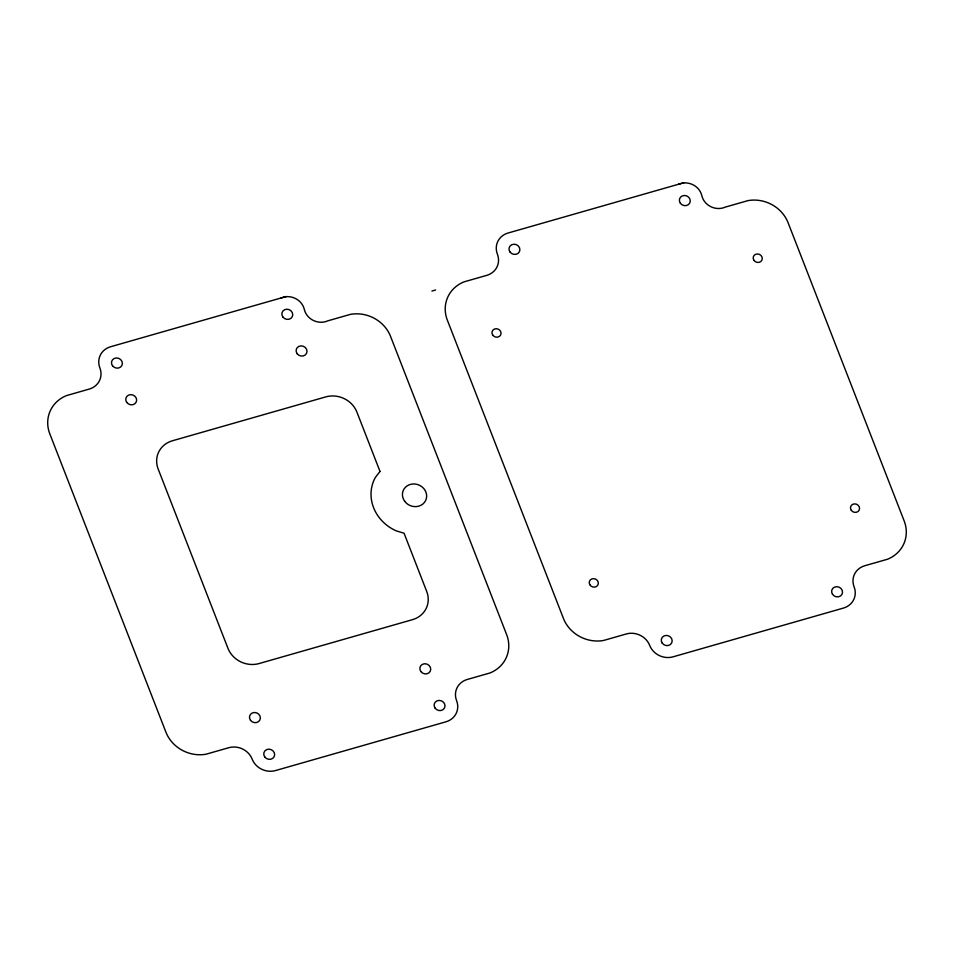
<?xml version="1.0" encoding="UTF-8"?>
<svg xmlns="http://www.w3.org/2000/svg" width="954" height="954" viewBox="0 0 954 954"><rect width="100%" height="100%" fill="white"/><g stroke="black" fill="none" stroke-linecap="round" stroke-linejoin="round"><path stroke-width="1.43" d="M280.941 298.018L286.343 296.467M678.461 184.277L683.851 182.727M284.924 296.873L110.581 346.755A18.412 16.767 22.4 0 0 99.884 367.934A18.412 16.767 22.4 0 1 89.199 389.101L66.482 395.6A34.237 31.184 22.4 0 0 49.823 433.879L165.936 732.183A34.237 31.184 22.4 0 0 206.064 754.209L228.781 747.709A18.412 16.767 22.4 0 1 252.154 759.134A18.412 16.767 22.4 0 0 275.539 770.558L445.9 721.82A18.412 16.767 22.4 0 0 456.596 700.641A18.412 16.767 22.4 0 1 467.293 679.463L489.998 672.964A34.237 31.184 22.4 0 0 506.657 634.684L390.556 336.392A34.237 31.184 22.4 0 0 350.416 314.367L327.711 320.866A16.266 14.823 22.4 0 1 304.326 309.442A16.266 14.823 22.4 0 0 285.604 296.742M682.444 183.132L508.1 233.014A18.412 16.767 22.4 0 0 497.404 254.193A18.412 16.767 22.4 0 1 486.707 275.372L464.002 281.871A34.237 31.184 22.4 0 0 447.343 320.15L563.444 618.442A34.237 31.184 22.4 0 0 603.584 640.468L626.289 633.969A18.412 16.767 22.4 0 1 649.674 645.405A18.412 16.767 22.4 0 0 673.059 656.829L843.419 608.08A18.412 16.767 22.4 0 0 854.116 586.901A18.412 16.767 22.4 0 1 864.801 565.734L887.518 559.235A34.237 31.184 22.4 0 0 904.177 520.956L788.064 222.664A34.237 31.184 22.4 0 0 747.936 200.626L725.219 207.125A16.266 14.823 22.4 0 1 701.846 195.701A16.266 14.823 22.4 0 0 683.124 183.001M431.912 291.053L435.608 289.992M380.014 471.467L375.423 477.334A41.105 37.433 22.4 0 0 396.268 530.889L404.055 533.214L426.712 591.444A24.542 22.347 22.4 0 1 412.462 619.671L259.13 663.543A24.542 22.347 22.4 0 1 227.958 648.315L158.161 469.01A24.542 22.347 22.4 0 1 172.424 440.772L325.743 396.9A24.542 22.347 22.4 0 1 356.927 412.14L380.014 471.467M680.357 203.25A5.521 5.032 22.4 0 0 689.766 202.999A5.521 5.032 22.4 0 0 684.292 195.475A5.521 5.032 22.4 0 0 680.357 203.25M832.484 594.259A5.521 5.032 22.4 0 0 841.929 594.414A5.521 5.032 22.4 0 0 836.813 586.674A5.521 5.032 22.4 0 0 832.484 594.259M662.267 643.199A5.521 5.032 22.4 0 0 671.676 642.948A5.521 5.032 22.4 0 0 666.19 635.424A5.521 5.032 22.4 0 0 662.267 643.199M509.996 251.999A5.521 5.032 22.4 0 0 519.405 251.749A5.521 5.032 22.4 0 0 513.92 244.224A5.521 5.032 22.4 0 0 509.996 251.999M754.03 260.442A4.603 4.186 22.4 0 0 761.864 260.227A4.603 4.186 22.4 0 0 757.297 253.955A4.603 4.186 22.4 0 0 754.03 260.442M851.314 510.378A4.603 4.186 22.4 0 0 859.149 510.163A4.603 4.186 22.4 0 0 854.581 503.891A4.603 4.186 22.4 0 0 851.314 510.378M589.751 584.599A4.603 4.186 22.4 0 0 597.621 585.41A4.603 4.186 22.4 0 0 593.996 578.661A4.603 4.186 22.4 0 0 589.751 584.599M492.801 335.188A4.603 4.186 22.4 0 0 500.635 334.973A4.603 4.186 22.4 0 0 496.068 328.701A4.603 4.186 22.4 0 0 492.801 335.188M112.477 365.74A5.521 5.032 22.4 0 0 121.885 365.477A5.521 5.032 22.4 0 0 116.412 357.953A5.521 5.032 22.4 0 0 112.477 365.74M264.747 756.939A5.521 5.032 22.4 0 0 274.156 756.689A5.521 5.032 22.4 0 0 268.682 749.164A5.521 5.032 22.4 0 0 264.747 756.939M434.976 707.987A5.521 5.032 22.4 0 0 444.409 708.142A5.521 5.032 22.4 0 0 439.293 700.415A5.521 5.032 22.4 0 0 434.976 707.987M282.849 316.99A5.521 5.032 22.4 0 0 292.246 316.74A5.521 5.032 22.4 0 0 286.772 309.215A5.521 5.032 22.4 0 0 282.849 316.99M297.123 353.672A5.521 5.032 22.4 0 0 306.52 353.409A5.521 5.032 22.4 0 0 301.047 345.885A5.521 5.032 22.4 0 0 297.123 353.672M126.751 402.409A5.521 5.032 22.4 0 0 136.16 402.159A5.521 5.032 22.4 0 0 130.686 394.634A5.521 5.032 22.4 0 0 126.751 402.409M420.845 671.521A5.521 5.032 22.4 0 0 430.242 671.27A5.521 5.032 22.4 0 0 424.768 663.745A5.521 5.032 22.4 0 0 420.845 671.521M250.473 720.258A5.521 5.032 22.4 0 0 259.882 720.008A5.521 5.032 22.4 0 0 254.408 712.483A5.521 5.032 22.4 0 0 250.473 720.258M404.663 501.244A12.271 11.174 22.4 0 0 425.556 500.683A12.271 11.174 22.4 0 0 413.392 483.952A12.271 11.174 22.4 0 0 404.663 501.244"/></g></svg>
